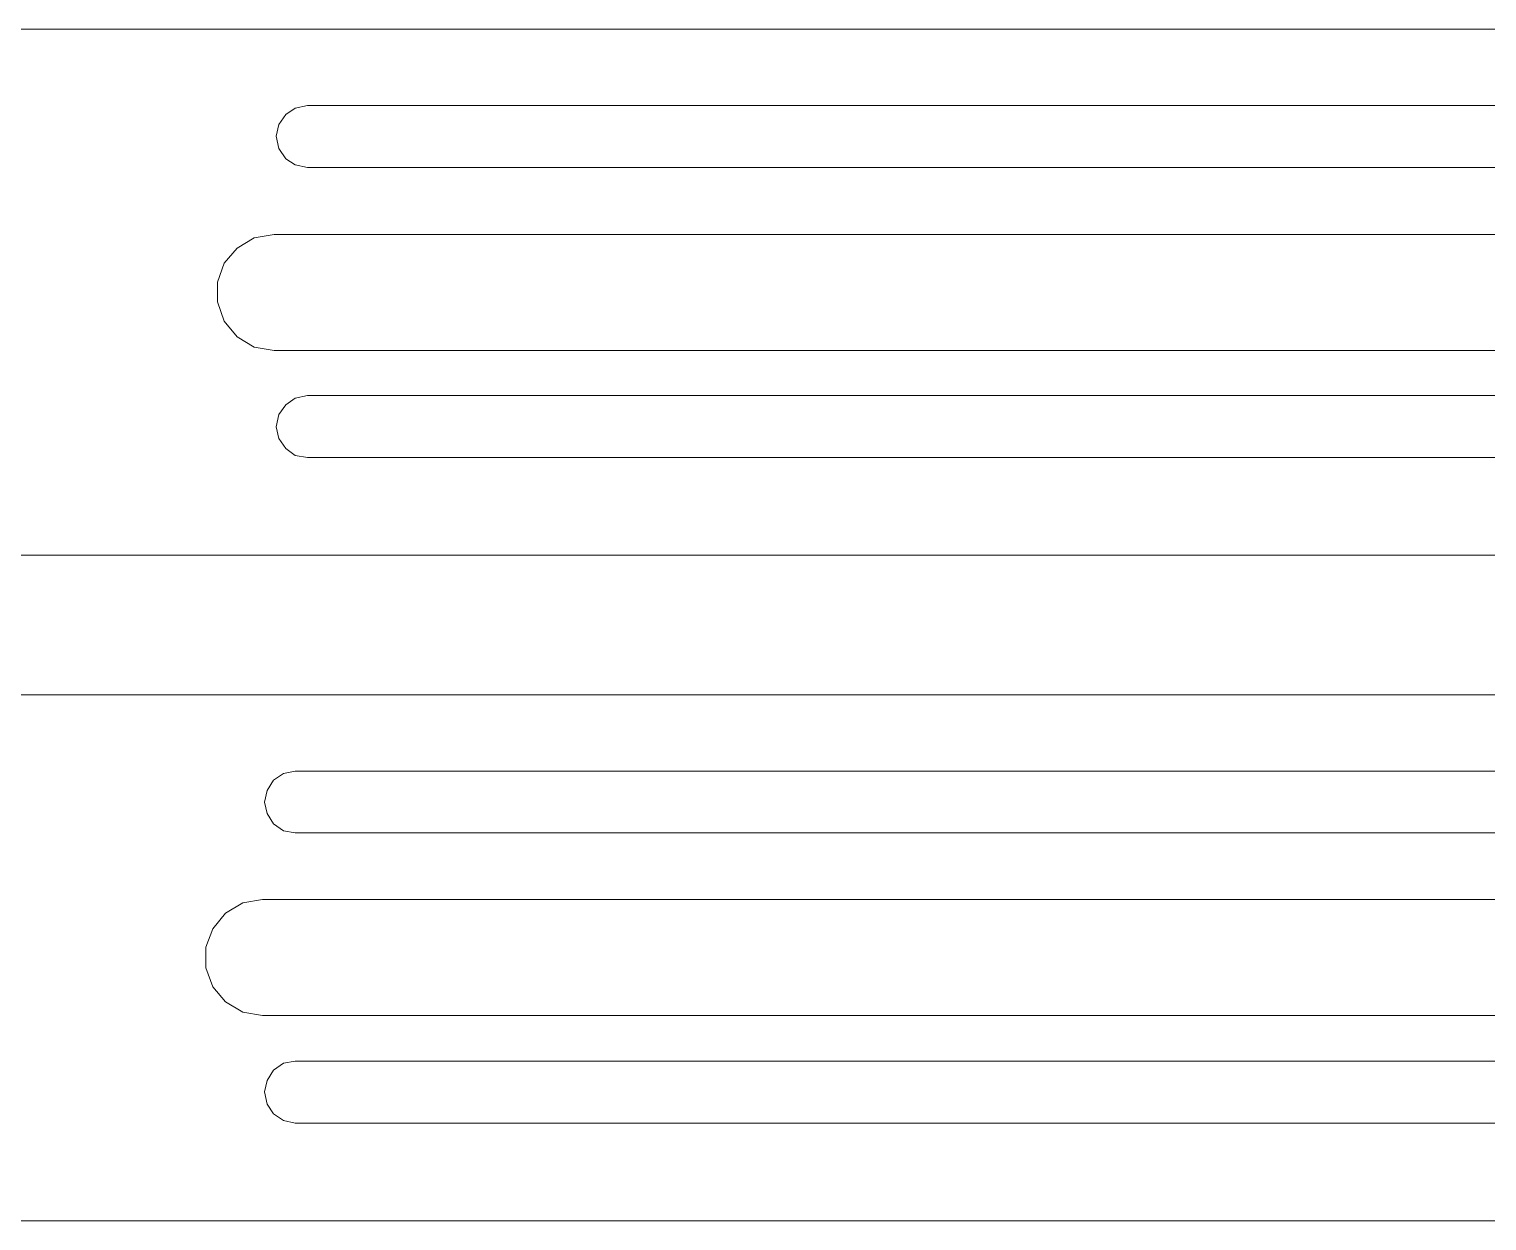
# Model space of a CAD drawing. Header units: inches. Extents: x 0 to 612, y 168 to 624.
# Drawn here: x 299.3 to 373.2, y 563.6 to 624 of the extents above; entities that cross this region are included whole.
import ezdxf

# ---------------------------------------------------------------- set-up
doc = ezdxf.new("R2010")
doc.units = ezdxf.units.IN
doc.header["$MEASUREMENT"] = 0
doc.layers.add('Capa 1', color=7, linetype='Continuous')

# ---------------------------------------------------------------- blocks, each defined once
blk = doc.blocks.new('block 2955')
at = {"layer": 'Capa 1', "color": 7, "lineweight": 9, "true_color": 0xffffff}
blk.add_lwpolyline([(313.402, 620.111), (312.779, 619.973), (312.296, 619.661), (311.949, 619.143), (311.812, 618.554), (311.949, 617.932), (312.296, 617.413), (312.779, 617.102), (313.402, 616.963)], dxfattribs=at)
blk = doc.blocks.new('block 2956')
at = {"layer": 'Capa 1', "color": 7, "lineweight": 9, "true_color": 0xffffff}
blk.add_lwpolyline([(427.724, 620.111), (313.402, 620.111)], dxfattribs=at)
blk = doc.blocks.new('block 2958')
at = {"layer": 'Capa 1', "color": 7, "lineweight": 9, "true_color": 0xffffff}
blk.add_lwpolyline([(313.402, 605.41), (312.779, 605.271), (312.296, 604.926), (311.949, 604.441), (311.812, 603.819), (311.949, 603.231), (312.296, 602.712), (312.779, 602.366), (313.402, 602.262)], dxfattribs=at)
blk = doc.blocks.new('block 2959')
at = {"layer": 'Capa 1', "color": 7, "lineweight": 9, "true_color": 0xffffff}
blk.add_lwpolyline([(427.724, 605.41), (313.402, 605.41)], dxfattribs=at)
blk = doc.blocks.new('block 2976')
at = {"layer": 'Capa 1', "color": 7, "lineweight": 9, "true_color": 0xffffff}
blk.add_lwpolyline([(427.724, 616.963), (313.402, 616.963)], dxfattribs=at)
blk = doc.blocks.new('block 2977')
at = {"layer": 'Capa 1', "color": 7, "lineweight": 9, "true_color": 0xffffff}
blk.add_lwpolyline([(427.724, 602.262), (313.402, 602.262)], dxfattribs=at)
blk = doc.blocks.new('block 2981')
at = {"layer": 'Capa 1', "color": 7, "lineweight": 9, "true_color": 0xffffff}
blk.add_lwpolyline([(311.707, 607.693), (429.384, 607.693)], dxfattribs=at)
blk = doc.blocks.new('block 2982')
at = {"layer": 'Capa 1', "color": 7, "lineweight": 9, "true_color": 0xffffff}
blk.add_lwpolyline([(311.707, 613.573), (310.704, 613.4), (309.84, 612.881), (309.183, 612.121), (308.837, 611.152), (308.837, 610.149), (309.183, 609.181), (309.84, 608.385), (310.704, 607.866), (311.707, 607.693)], dxfattribs=at)
blk = doc.blocks.new('block 2983')
at = {"layer": 'Capa 1', "color": 7, "lineweight": 9, "true_color": 0xffffff}
blk.add_lwpolyline([(429.384, 613.573), (311.707, 613.573)], dxfattribs=at)
blk = doc.blocks.new('block 2984')
at = {"layer": 'Capa 1', "color": 7, "lineweight": 9, "true_color": 0xffffff}
blk.add_lwpolyline([(510.083, 597.316), (1.19, 597.316)], dxfattribs=at)
blk = doc.blocks.new('block 3005')
at = {"layer": 'Capa 1', "color": 7, "lineweight": 9, "true_color": 0xffffff}
blk.add_lwpolyline([(1.19, 623.985), (510.083, 623.985)], dxfattribs=at)
blk = doc.blocks.new('block 3036')
at = {"layer": 'Capa 1', "color": 7, "lineweight": 9, "true_color": 0xffffff}
blk.add_lwpolyline([(311.119, 573.967), (428.796, 573.967)], dxfattribs=at)
blk = doc.blocks.new('block 3037')
at = {"layer": 'Capa 1', "color": 7, "lineweight": 9, "true_color": 0xffffff}
blk.add_lwpolyline([(427.136, 568.502), (312.779, 568.502)], dxfattribs=at)
blk = doc.blocks.new('block 3041')
at = {"layer": 'Capa 1', "color": 7, "lineweight": 9, "true_color": 0xffffff}
blk.add_lwpolyline([(311.119, 579.848), (310.116, 579.675), (309.252, 579.156), (308.595, 578.36), (308.248, 577.426), (308.248, 576.389), (308.595, 575.42), (309.252, 574.659), (310.116, 574.14), (311.119, 573.967)], dxfattribs=at)
blk = doc.blocks.new('block 3042')
at = {"layer": 'Capa 1', "color": 7, "lineweight": 9, "true_color": 0xffffff}
blk.add_lwpolyline([(428.796, 579.848), (311.119, 579.848)], dxfattribs=at)
blk = doc.blocks.new('block 3057')
at = {"layer": 'Capa 1', "color": 7, "lineweight": 9, "true_color": 0xffffff}
blk.add_lwpolyline([(312.779, 571.65), (312.191, 571.546), (311.673, 571.2), (311.361, 570.681), (311.224, 570.093), (311.361, 569.471), (311.673, 568.986), (312.191, 568.641), (312.779, 568.502)], dxfattribs=at)
blk = doc.blocks.new('block 3058')
at = {"layer": 'Capa 1', "color": 7, "lineweight": 9, "true_color": 0xffffff}
blk.add_lwpolyline([(427.136, 571.65), (312.779, 571.65)], dxfattribs=at)
blk = doc.blocks.new('block 3060')
at = {"layer": 'Capa 1', "color": 7, "lineweight": 9, "true_color": 0xffffff}
blk.add_lwpolyline([(312.779, 586.351), (312.191, 586.247), (311.673, 585.901), (311.361, 585.382), (311.224, 584.794), (311.361, 584.206), (311.673, 583.688), (312.191, 583.341), (312.779, 583.238)], dxfattribs=at)
blk = doc.blocks.new('block 3061')
at = {"layer": 'Capa 1', "color": 7, "lineweight": 9, "true_color": 0xffffff}
blk.add_lwpolyline([(427.136, 586.351), (312.779, 586.351)], dxfattribs=at)
blk = doc.blocks.new('block 3063')
at = {"layer": 'Capa 1', "color": 7, "lineweight": 9, "true_color": 0xffffff}
blk.add_lwpolyline([(427.136, 583.238), (312.779, 583.238)], dxfattribs=at)
blk = doc.blocks.new('block 3064')
at = {"layer": 'Capa 1', "color": 7, "lineweight": 9, "true_color": 0xffffff}
blk.add_lwpolyline([(509.495, 563.556), (0.602, 563.556)], dxfattribs=at)
blk = doc.blocks.new('block 3090')
at = {"layer": 'Capa 1', "color": 7, "lineweight": 9, "true_color": 0xffffff}
blk.add_lwpolyline([(0.602, 590.225), (509.495, 590.225)], dxfattribs=at)

msp = doc.modelspace()

# ---------------------------------------------------------------- block references
at = {"layer": 'Capa 1'}
for name in ['block 3005', 'block 2955', 'block 2956', 'block 2976', 'block 2982', 'block 2983', 'block 2981', 'block 2958', 'block 2959', 'block 2977', 'block 2984', 'block 3090', 'block 3060', 'block 3061', 'block 3063', 'block 3041', 'block 3042', 'block 3036', 'block 3057', 'block 3058', 'block 3037', 'block 3064']:
    msp.add_blockref(name, (0, 0), dxfattribs=at)

doc.saveas('drawing.dxf')
